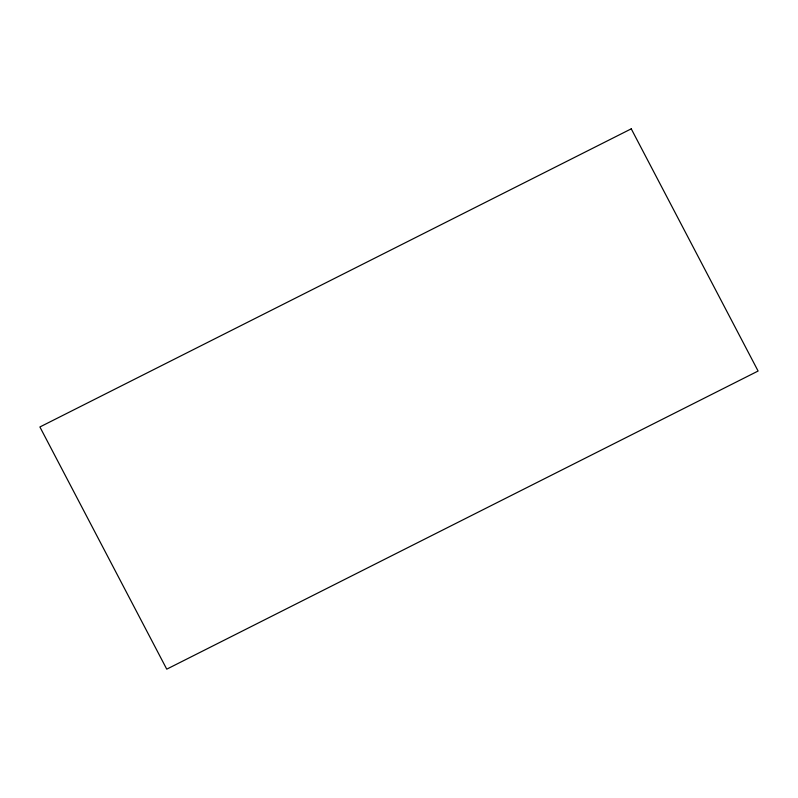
<?xml version="1.0" encoding="UTF-8"?>
<svg xmlns="http://www.w3.org/2000/svg" width="798" height="798" viewBox="0 0 798 798"><rect width="100%" height="100%" fill="white"/><g stroke="black" fill="none" stroke-linecap="round" stroke-linejoin="round"><path stroke-width="1.2" d="M631.248 128.837L39.9 426.97L166.752 669.163L758.1 371.03L631.248 128.837"/></g></svg>
